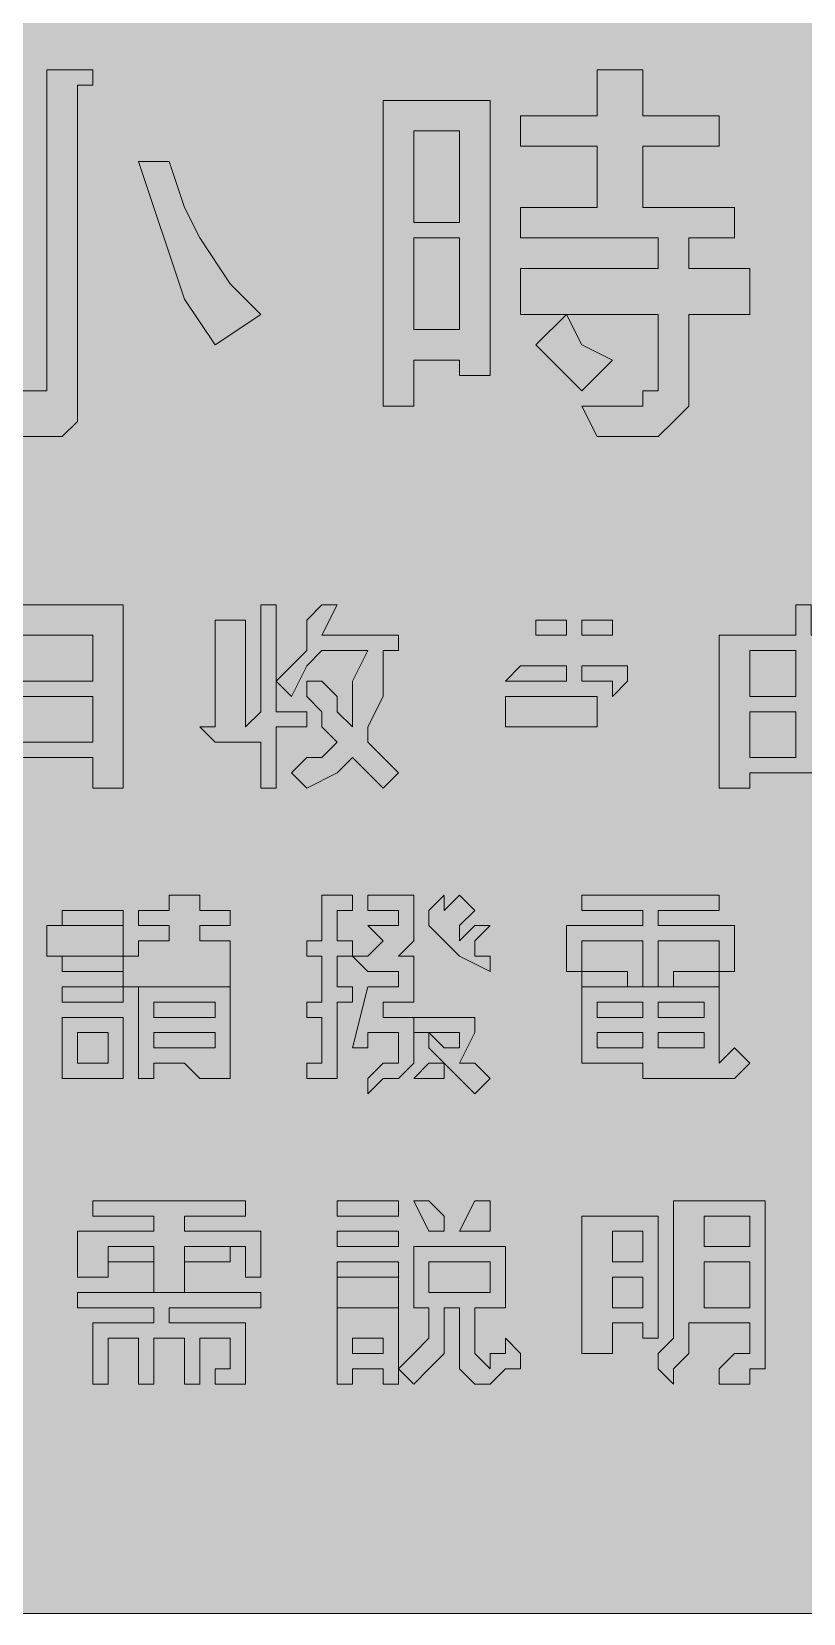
# Model space of a CAD drawing. Header units: metres. Extents: x 9 to 558, y 12 to 260.
# Drawn here: x 222.8 to 283.4, y 11.8 to 136 of the extents above; entities that cross this region are included whole.
import ezdxf

# ---------------------------------------------------------------- set-up
doc = ezdxf.new("R2010")
doc.units = ezdxf.units.M
doc.layers.add('FILL_BLACK_000000', color=7, linetype='Continuous', true_color=0x000000)
doc.layers.add('FILL_YELLOW_FFFF00', color=7, linetype='Continuous', true_color=0xffff00)

msp = doc.modelspace()

# ---------------------------------------------------------------- hatches: boundary and pattern name
at = {"layer": 'FILL_BLACK_000000', "true_color": 0x000000}
h = msp.add_hatch(color=7, dxfattribs=at)
h.dxf.hatch_style = 1
h.paths.add_polyline_path([(226.41, 132.96), (227.61, 132.96), (227.61, 131.76), (226.41, 131.76), (226.41, 107.76), (226.41, 106.56), (226.41, 105.36), (225.21, 104.16), (222.81, 104.16), (220.41, 104.16), (219.21, 107.76), (221.61, 107.76), (222.81, 107.76), (224.01, 107.76), (224.01, 108.96), (224.01, 132.96), (225.21, 132.96), (226.41, 132.96)])
h = msp.add_hatch(color=7, dxfattribs=at)
h.dxf.hatch_style = 1
h.paths.add_polyline_path([(267.21, 126.96), (261.21, 126.96), (261.21, 129.36), (267.21, 129.36), (267.21, 132.96), (270.81, 132.96), (270.81, 131.76), (270.81, 129.36), (276.81, 129.36), (276.81, 126.96), (270.81, 126.96), (270.81, 122.16), (278.01, 122.16), (278.01, 119.76), (274.41, 119.76), (274.41, 117.36), (279.21, 117.36), (279.21, 113.76), (274.41, 113.76), (274.41, 107.76), (274.41, 106.56), (273.21, 105.36), (272.01, 104.16), (270.81, 104.16), (267.21, 104.16), (266.01, 106.56), (269.61, 106.56), (270.81, 106.56), (270.81, 107.76), (272.01, 107.76), (272.01, 108.96), (272.01, 113.76), (261.21, 113.76), (261.21, 117.36), (272.01, 117.36), (272.01, 119.76), (261.21, 119.76), (261.21, 122.16), (267.21, 122.16), (267.21, 126.96)])
h = msp.add_hatch(color=7, dxfattribs=at)
h.dxf.hatch_style = 1
h.paths.add_polyline_path([(256.41, 108.96), (256.41, 110.16), (252.81, 110.16), (252.81, 106.56), (250.41, 106.56), (250.41, 108.96), (250.41, 130.56), (258.81, 130.56), (258.81, 108.96), (256.41, 108.96)])
h.paths.add_polyline_path([(252.81, 128.16), (252.81, 120.96), (256.41, 120.96), (256.41, 128.16), (252.81, 128.16)], flags=16)
h.paths.add_polyline_path([(256.41, 119.76), (252.81, 119.76), (252.81, 112.56), (256.41, 112.56), (256.41, 119.76)], flags=16)
h = msp.add_hatch(color=7, dxfattribs=at)
h.dxf.hatch_style = 1
h.paths.add_polyline_path([(234.81, 114.96), (233.61, 118.56), (232.41, 122.16), (231.21, 125.76), (233.61, 125.76), (234.81, 122.16), (236.01, 119.76), (238.41, 116.16), (240.81, 113.76), (237.21, 111.36), (234.81, 114.96)])
h = msp.add_hatch(color=7, dxfattribs=at)
h.dxf.hatch_style = 1
h.paths.add_polyline_path([(266.01, 111.36), (268.41, 110.16), (266.01, 107.76), (264.81, 108.96), (262.41, 111.36), (264.81, 113.76), (266.01, 111.36)])
h = msp.add_hatch(color=7, dxfattribs=at)
h.dxf.hatch_style = 1
h.paths.add_polyline_path([(230.01, 76.56), (227.61, 76.56), (227.61, 78.96), (220.41, 78.96), (220.41, 76.56), (218.01, 76.56), (218.01, 90.96), (230.01, 90.96), (230.01, 76.56)])
h.paths.add_polyline_path([(220.41, 83.76), (220.41, 80.16), (227.61, 80.16), (227.61, 83.76), (220.41, 83.76)], flags=16)
h.paths.add_polyline_path([(227.61, 88.56), (220.41, 88.56), (220.41, 84.96), (227.61, 84.96), (227.61, 88.56)], flags=16)
h = msp.add_hatch(color=7, dxfattribs=at)
h.dxf.hatch_style = 1
h.paths.add_polyline_path([(237.21, 81.36), (237.21, 89.76), (238.41, 89.76), (239.61, 89.76), (239.61, 88.56), (239.61, 81.36), (240.81, 82.56), (240.81, 90.96), (242.01, 90.96), (242.01, 82.56), (244.41, 82.56), (244.41, 81.36), (242.01, 81.36), (242.01, 76.56), (240.81, 76.56), (240.81, 80.16), (237.21, 80.16), (236.01, 81.36), (237.21, 81.36)])
h = msp.add_hatch(color=7, dxfattribs=at)
h.dxf.hatch_style = 1
h.paths.add_polyline_path([(243.21, 86.16), (244.41, 87.36), (244.41, 89.76), (245.61, 90.96), (246.81, 90.96), (245.61, 88.56), (251.61, 88.56), (251.61, 87.36), (250.41, 87.36), (250.41, 84.96), (250.41, 83.76), (249.21, 81.36), (249.21, 80.16), (250.41, 78.96), (251.61, 77.76), (250.41, 76.56), (249.21, 77.76), (248.01, 78.96), (246.81, 77.76), (244.41, 76.56), (243.21, 77.76), (244.41, 78.96), (245.61, 78.96), (246.81, 80.16), (245.61, 81.36), (245.61, 82.56), (244.41, 83.76), (244.41, 84.96), (245.61, 84.96), (246.81, 83.76), (246.81, 82.56), (248.01, 81.36), (248.01, 82.56), (248.01, 83.76), (248.01, 84.96), (249.21, 87.36), (245.61, 87.36), (244.41, 86.16), (243.21, 83.76), (242.01, 84.96), (243.21, 86.16)])
h = msp.add_hatch(color=7, dxfattribs=at)
h.dxf.hatch_style = 1
h.paths.add_polyline_path([(290.01, 88.56), (290.01, 76.56), (287.61, 76.56), (287.61, 77.76), (279.21, 77.76), (279.21, 76.56), (276.81, 76.56), (276.81, 88.56), (282.81, 88.56), (282.81, 90.96), (284.01, 90.96), (284.01, 88.56), (290.01, 88.56)])
h.paths.add_polyline_path([(282.81, 83.76), (282.81, 87.36), (279.21, 87.36), (279.21, 83.76), (282.81, 83.76)], flags=16)
h.paths.add_polyline_path([(284.01, 83.76), (287.61, 83.76), (287.61, 87.36), (284.01, 87.36), (284.01, 83.76)], flags=16)
h.paths.add_polyline_path([(279.21, 82.56), (279.21, 78.96), (282.81, 78.96), (282.81, 82.56), (279.21, 82.56)], flags=16)
h.paths.add_polyline_path([(287.61, 82.56), (284.01, 82.56), (284.01, 78.96), (287.61, 78.96), (287.61, 82.56)], flags=16)
h = msp.add_hatch(color=7, dxfattribs=at)
h.dxf.hatch_style = 1
h.paths.add_polyline_path([(262.41, 88.56), (262.41, 89.76), (264.81, 89.76), (264.81, 88.56), (262.41, 88.56)])
h = msp.add_hatch(color=7, dxfattribs=at)
h.dxf.hatch_style = 1
h.paths.add_polyline_path([(266.01, 88.56), (266.01, 89.76), (268.41, 89.76), (268.41, 88.56), (266.01, 88.56)])
h = msp.add_hatch(color=7, dxfattribs=at)
h.dxf.hatch_style = 1
h.paths.add_polyline_path([(264.81, 84.96), (260.01, 84.96), (261.21, 86.16), (264.81, 86.16), (264.81, 84.96)])
h = msp.add_hatch(color=7, dxfattribs=at)
h.dxf.hatch_style = 1
h.paths.add_polyline_path([(269.61, 84.96), (268.41, 83.76), (268.41, 84.96), (266.01, 84.96), (266.01, 86.16), (269.61, 86.16), (269.61, 84.96)])
h = msp.add_hatch(color=7, dxfattribs=at)
h.dxf.hatch_style = 1
h.paths.add_polyline_path([(267.21, 81.36), (260.01, 81.36), (260.01, 82.56), (260.01, 83.76), (267.21, 83.76), (267.21, 82.56), (267.21, 81.36)])
h = msp.add_hatch(color=7, dxfattribs=at)
h.dxf.hatch_style = 1
h.paths.add_polyline_path([(233.61, 64.56), (233.61, 65.76), (231.21, 65.76), (231.21, 66.96), (233.61, 66.96), (233.61, 68.16), (234.81, 68.16), (236.01, 68.16), (236.01, 66.96), (238.41, 66.96), (238.41, 65.76), (236.01, 65.76), (236.01, 64.56), (238.41, 64.56), (238.41, 63.36), (238.41, 60.96), (230.01, 60.96), (230.01, 63.36), (231.21, 63.36), (231.21, 64.56), (233.61, 64.56)])
h = msp.add_hatch(color=7, dxfattribs=at)
h.dxf.hatch_style = 1
h.paths.add_polyline_path([(246.81, 68.16), (248.01, 68.16), (248.01, 66.96), (246.81, 66.96), (246.81, 64.56), (248.01, 64.56), (248.01, 63.36), (246.81, 63.36), (246.81, 60.96), (248.01, 60.96), (248.01, 59.76), (246.81, 59.76), (246.81, 54.96), (246.81, 53.76), (245.61, 53.76), (244.41, 53.76), (244.41, 54.96), (245.61, 54.96), (245.61, 58.56), (244.41, 58.56), (244.41, 59.76), (245.61, 59.76), (245.61, 63.36), (244.41, 63.36), (244.41, 64.56), (245.61, 64.56), (245.61, 68.16), (246.81, 68.16)])
h = msp.add_hatch(color=7, dxfattribs=at)
h.dxf.hatch_style = 1
h.paths.add_polyline_path([(252.81, 59.76), (250.41, 59.76), (250.41, 58.56), (252.81, 58.56), (252.81, 54.96), (251.61, 53.76), (250.41, 53.76), (249.21, 52.56), (249.21, 53.76), (250.41, 54.96), (251.61, 54.96), (251.61, 56.16), (251.61, 57.36), (249.21, 57.36), (249.21, 56.16), (248.01, 56.16), (249.21, 60.96), (251.61, 60.96), (251.61, 62.16), (249.21, 62.16), (248.01, 63.36), (249.21, 63.36), (250.41, 64.56), (249.21, 65.76), (250.41, 65.76), (251.61, 65.76), (251.61, 66.96), (249.21, 66.96), (249.21, 68.16), (252.81, 68.16), (252.81, 66.96), (252.81, 65.76), (252.81, 64.56), (251.61, 63.36), (252.81, 63.36), (252.81, 59.76)])
h = msp.add_hatch(color=7, dxfattribs=at)
h.dxf.hatch_style = 1
h.paths.add_polyline_path([(255.21, 66.96), (256.41, 68.16), (257.61, 66.96), (256.41, 65.76), (256.41, 64.56), (257.61, 65.76), (258.81, 65.76), (257.61, 64.56), (257.61, 63.36), (258.81, 63.36), (258.81, 62.16), (256.41, 63.36), (255.21, 64.56), (254.01, 65.76), (254.01, 66.96), (255.21, 68.16), (255.21, 66.96)])
h = msp.add_hatch(color=7, dxfattribs=at)
h.dxf.hatch_style = 1
h.paths.add_polyline_path([(276.81, 68.16), (276.81, 66.96), (272.01, 66.96), (272.01, 65.76), (278.01, 65.76), (278.01, 62.16), (276.81, 62.16), (276.81, 64.56), (272.01, 64.56), (272.01, 60.96), (270.81, 60.96), (270.81, 64.56), (266.01, 64.56), (266.01, 62.16), (264.81, 62.16), (264.81, 65.76), (270.81, 65.76), (270.81, 66.96), (266.01, 66.96), (266.01, 68.16), (276.81, 68.16)])
h = msp.add_hatch(color=7, dxfattribs=at)
h.dxf.hatch_style = 1
h.paths.add_polyline_path([(230.01, 66.96), (230.01, 65.76), (225.21, 65.76), (225.21, 66.96), (230.01, 66.96)])
h = msp.add_hatch(color=7, dxfattribs=at)
h.dxf.hatch_style = 1
h.paths.add_polyline_path([(230.01, 65.76), (230.01, 63.36), (224.01, 63.36), (224.01, 65.76), (230.01, 65.76)])
h = msp.add_hatch(color=7, dxfattribs=at)
h.dxf.hatch_style = 1
h.paths.add_polyline_path([(230.01, 63.36), (230.01, 62.16), (225.21, 62.16), (225.21, 63.36), (230.01, 63.36)])
h = msp.add_hatch(color=7, dxfattribs=at)
h.dxf.hatch_style = 1
h.paths.add_polyline_path([(269.61, 62.16), (269.61, 60.96), (266.01, 60.96), (266.01, 62.16), (269.61, 62.16)])
h = msp.add_hatch(color=7, dxfattribs=at)
h.dxf.hatch_style = 1
h.paths.add_polyline_path([(276.81, 62.16), (276.81, 60.96), (273.21, 60.96), (273.21, 62.16), (276.81, 62.16)])
h = msp.add_hatch(color=7, dxfattribs=at)
h.dxf.hatch_style = 1
h.paths.add_polyline_path([(230.01, 60.96), (230.01, 59.76), (225.21, 59.76), (225.21, 60.96), (230.01, 60.96)])
h = msp.add_hatch(color=7, dxfattribs=at)
h.dxf.hatch_style = 1
h.paths.add_polyline_path([(231.21, 60.96), (238.41, 60.96), (238.41, 54.96), (238.41, 53.76), (237.21, 53.76), (236.01, 53.76), (234.81, 54.96), (232.41, 54.96), (232.41, 53.76), (231.21, 53.76), (231.21, 60.96)])
h.paths.add_polyline_path([(232.41, 59.76), (232.41, 58.56), (237.21, 58.56), (237.21, 59.76), (232.41, 59.76)], flags=16)
h.paths.add_polyline_path([(237.21, 57.36), (232.41, 57.36), (232.41, 56.16), (237.21, 56.16), (237.21, 57.36)], flags=16)
h = msp.add_hatch(color=7, dxfattribs=at)
h.dxf.hatch_style = 1
h.paths.add_polyline_path([(270.81, 53.76), (270.81, 54.96), (266.01, 54.96), (266.01, 60.96), (276.81, 60.96), (276.81, 54.96), (278.01, 56.16), (279.21, 54.96), (278.01, 53.76), (276.81, 53.76), (272.01, 53.76), (270.81, 53.76)])
h.paths.add_polyline_path([(275.61, 58.56), (275.61, 59.76), (272.01, 59.76), (272.01, 58.56), (275.61, 58.56)], flags=16)
h.paths.add_polyline_path([(267.21, 58.56), (270.81, 58.56), (270.81, 59.76), (267.21, 59.76), (267.21, 58.56)], flags=16)
h.paths.add_polyline_path([(272.01, 57.36), (272.01, 56.16), (275.61, 56.16), (275.61, 57.36), (272.01, 57.36)], flags=16)
h.paths.add_polyline_path([(270.81, 57.36), (267.21, 57.36), (267.21, 56.16), (270.81, 56.16), (270.81, 57.36)], flags=16)
h = msp.add_hatch(color=7, dxfattribs=at)
h.dxf.hatch_style = 1
h.paths.add_polyline_path([(230.01, 58.56), (230.01, 53.76), (228.81, 53.76), (226.41, 53.76), (225.21, 53.76), (225.21, 58.56), (230.01, 58.56)])
h.paths.add_polyline_path([(228.81, 57.36), (226.41, 57.36), (226.41, 54.96), (228.81, 54.96), (228.81, 57.36)], flags=16)
h = msp.add_hatch(color=7, dxfattribs=at)
h.dxf.hatch_style = 1
h.paths.add_polyline_path([(257.61, 58.56), (257.61, 57.36), (256.41, 54.96), (257.61, 54.96), (258.81, 53.76), (257.61, 52.56), (256.41, 53.76), (255.21, 54.96), (254.01, 56.16), (254.01, 57.36), (252.81, 57.36), (252.81, 58.56), (257.61, 58.56)])
h.paths.add_polyline_path([(255.21, 56.16), (256.41, 56.16), (256.41, 57.36), (254.01, 57.36), (255.21, 56.16)], flags=16)
h = msp.add_hatch(color=7, dxfattribs=at)
h.dxf.hatch_style = 1
h.paths.add_polyline_path([(252.81, 53.76), (254.01, 54.96), (255.21, 54.96), (255.21, 53.76), (254.01, 53.76), (252.81, 53.76)])
h = msp.add_hatch(color=7, dxfattribs=at)
h.dxf.hatch_style = 1
h.paths.add_polyline_path([(240.81, 41.76), (240.81, 38.16), (239.61, 38.16), (239.61, 40.56), (234.81, 40.56), (234.81, 36.96), (232.41, 36.96), (232.41, 40.56), (228.81, 40.56), (228.81, 38.16), (226.41, 38.16), (226.41, 41.76), (232.41, 41.76), (232.41, 42.96), (227.61, 42.96), (227.61, 44.16), (239.61, 44.16), (239.61, 42.96), (234.81, 42.96), (234.81, 41.76), (240.81, 41.76)])
h = msp.add_hatch(color=7, dxfattribs=at)
h.dxf.hatch_style = 1
h.paths.add_polyline_path([(251.61, 44.16), (251.61, 42.96), (246.81, 42.96), (246.81, 44.16), (251.61, 44.16)])
h = msp.add_hatch(color=7, dxfattribs=at)
h.dxf.hatch_style = 1
h.paths.add_polyline_path([(252.81, 44.16), (254.01, 44.16), (255.21, 42.96), (255.21, 41.76), (254.01, 41.76), (252.81, 44.16)])
h = msp.add_hatch(color=7, dxfattribs=at)
h.dxf.hatch_style = 1
h.paths.add_polyline_path([(256.41, 41.76), (257.61, 44.16), (258.81, 44.16), (258.81, 41.76), (256.41, 41.76)])
h = msp.add_hatch(color=7, dxfattribs=at)
h.dxf.hatch_style = 1
h.paths.add_polyline_path([(280.41, 30.96), (279.21, 30.96), (279.21, 29.76), (276.81, 29.76), (276.81, 30.96), (278.01, 32.16), (279.21, 32.16), (279.21, 34.56), (274.41, 34.56), (274.41, 33.36), (274.41, 32.16), (273.21, 30.96), (273.21, 29.76), (272.01, 30.96), (272.01, 32.16), (273.21, 33.36), (273.21, 34.56), (273.21, 36.96), (273.21, 44.16), (280.41, 44.16), (280.41, 32.16), (280.41, 30.96)])
h.paths.add_polyline_path([(275.61, 42.96), (275.61, 40.56), (279.21, 40.56), (279.21, 42.96), (275.61, 42.96)], flags=16)
h.paths.add_polyline_path([(279.21, 39.36), (275.61, 39.36), (275.61, 35.76), (279.21, 35.76), (279.21, 39.36)], flags=16)
h = msp.add_hatch(color=7, dxfattribs=at)
h.dxf.hatch_style = 1
h.paths.add_polyline_path([(270.81, 33.36), (270.81, 34.56), (268.41, 34.56), (268.41, 32.16), (266.01, 32.16), (266.01, 42.96), (272.01, 42.96), (272.01, 33.36), (270.81, 33.36)])
h.paths.add_polyline_path([(268.41, 41.76), (268.41, 39.36), (270.81, 39.36), (270.81, 41.76), (268.41, 41.76)], flags=16)
h.paths.add_polyline_path([(270.81, 38.16), (268.41, 38.16), (268.41, 35.76), (270.81, 35.76), (270.81, 38.16)], flags=16)
h = msp.add_hatch(color=7, dxfattribs=at)
h.dxf.hatch_style = 1
h.paths.add_polyline_path([(251.61, 41.76), (251.61, 40.56), (246.81, 40.56), (246.81, 41.76), (251.61, 41.76)])
h = msp.add_hatch(color=7, dxfattribs=at)
h.dxf.hatch_style = 1
h.paths.add_polyline_path([(232.41, 40.56), (232.41, 39.36), (228.81, 39.36), (228.81, 40.56), (232.41, 40.56)])
h = msp.add_hatch(color=7, dxfattribs=at)
h.dxf.hatch_style = 1
h.paths.add_polyline_path([(238.41, 40.56), (238.41, 39.36), (234.81, 39.36), (234.81, 40.56), (238.41, 40.56)])
h = msp.add_hatch(color=7, dxfattribs=at)
h.dxf.hatch_style = 1
h.paths.add_polyline_path([(260.01, 40.56), (260.01, 35.76), (257.61, 35.76), (257.61, 32.16), (258.81, 30.96), (258.81, 32.16), (260.01, 32.16), (260.01, 33.36), (261.21, 32.16), (261.21, 30.96), (260.01, 30.96), (258.81, 29.76), (257.61, 29.76), (256.41, 30.96), (256.41, 32.16), (256.41, 35.76), (255.21, 35.76), (255.21, 34.56), (255.21, 32.16), (254.01, 30.96), (252.81, 29.76), (251.61, 30.96), (252.81, 32.16), (254.01, 33.36), (254.01, 34.56), (254.01, 35.76), (252.81, 35.76), (252.81, 40.56), (260.01, 40.56)])
h.paths.add_polyline_path([(258.81, 39.36), (254.01, 39.36), (254.01, 36.96), (258.81, 36.96), (258.81, 39.36)], flags=16)
h = msp.add_hatch(color=7, dxfattribs=at)
h.dxf.hatch_style = 1
h.paths.add_polyline_path([(251.61, 39.36), (251.61, 38.16), (246.81, 38.16), (246.81, 39.36), (251.61, 39.36)])
h = msp.add_hatch(color=7, dxfattribs=at)
h.dxf.hatch_style = 1
h.paths.add_polyline_path([(251.61, 38.16), (251.61, 35.76), (246.81, 35.76), (246.81, 38.16), (251.61, 38.16)])
h = msp.add_hatch(color=7, dxfattribs=at)
h.dxf.hatch_style = 1
h.paths.add_polyline_path([(240.81, 35.76), (233.61, 35.76), (233.61, 34.56), (239.61, 34.56), (239.61, 32.16), (239.61, 30.96), (239.61, 29.76), (238.41, 29.76), (237.21, 29.76), (237.21, 30.96), (238.41, 30.96), (238.41, 32.16), (238.41, 33.36), (236.01, 33.36), (236.01, 29.76), (234.81, 29.76), (234.81, 33.36), (232.41, 33.36), (232.41, 29.76), (231.21, 29.76), (231.21, 33.36), (228.81, 33.36), (228.81, 29.76), (227.61, 29.76), (227.61, 34.56), (232.41, 34.56), (232.41, 35.76), (226.41, 35.76), (226.41, 36.96), (240.81, 36.96), (240.81, 35.76)])
h = msp.add_hatch(color=7, dxfattribs=at)
h.dxf.hatch_style = 1
h.paths.add_polyline_path([(251.61, 35.76), (251.61, 29.76), (250.41, 29.76), (250.41, 30.96), (248.01, 30.96), (248.01, 29.76), (246.81, 29.76), (246.81, 35.76), (251.61, 35.76)])
h.paths.add_polyline_path([(250.41, 33.36), (248.01, 33.36), (248.01, 32.16), (250.41, 32.16), (250.41, 33.36)], flags=16)
at = {"layer": 'FILL_YELLOW_FFFF00', "true_color": 0xffff00}
h = msp.add_hatch(color=7, dxfattribs=at)
h.dxf.hatch_style = 1
h.paths.add_polyline_path([(551.26, 260.11), (552.02, 259.95), (553.41, 259.41), (556.41, 257.76), (556.81, 257.26), (557.1, 256.67), (557.46, 255.36), (557.61, 252.96), (557.61, 18.96), (557.61, 16.56), (557.56, 16.16), (557.42, 15.85), (557.01, 15.36), (556.6, 14.87), (556.46, 14.56), (556.41, 14.16), (553.41, 12.51), (552.02, 11.97), (551.26, 11.81), (550.41, 11.76), (16.41, 11.76), (15.53, 11.78), (14.76, 11.91), (14.22, 12.27), (14.06, 12.56), (14.01, 12.96), (13.13, 12.98), (12.36, 13.11), (11.82, 13.47), (11.66, 13.76), (11.61, 14.16), (10.82, 14.66), (10.22, 15.25), (9.8, 15.89), (9.51, 16.56), (9.25, 17.87), (9.21, 18.96), (9.21, 252.96), (9.21, 255.36), (9.92, 256.24), (10.41, 257.01), (10.9, 257.55), (11.21, 257.71), (11.61, 257.76), (11.66, 258.16), (11.82, 258.47), (12.36, 258.96), (13.13, 259.45), (14.01, 260.16), (16.41, 260.16), (550.41, 260.16), (551.26, 260.11)])

# ---------------------------------------------------------------- linework, layer by layer
at = {"layer": 'FILL_BLACK_000000', "lineweight": 0, "true_color": 0x000000}
for points in [[(226.41, 132.96), (227.61, 132.96), (227.61, 131.76), (226.41, 131.76), (226.41, 107.76), (226.41, 106.56), (226.41, 105.36), (225.21, 104.16), (222.81, 104.16), (220.41, 104.16), (219.21, 107.76), (221.61, 107.76), (222.81, 107.76), (224.01, 107.76), (224.01, 108.96), (224.01, 132.96), (225.21, 132.96)], [(267.21, 126.96), (261.21, 126.96), (261.21, 129.36), (267.21, 129.36), (267.21, 132.96), (270.81, 132.96), (270.81, 131.76), (270.81, 129.36), (276.81, 129.36), (276.81, 126.96), (270.81, 126.96), (270.81, 122.16), (278.01, 122.16), (278.01, 119.76), (274.41, 119.76), (274.41, 117.36), (279.21, 117.36), (279.21, 113.76), (274.41, 113.76), (274.41, 107.76), (274.41, 106.56), (273.21, 105.36), (272.01, 104.16), (270.81, 104.16), (267.21, 104.16), (266.01, 106.56), (269.61, 106.56), (270.81, 106.56), (270.81, 107.76), (272.01, 107.76), (272.01, 108.96), (272.01, 113.76), (261.21, 113.76), (261.21, 117.36), (272.01, 117.36), (272.01, 119.76), (261.21, 119.76), (261.21, 122.16), (267.21, 122.16)], [(256.41, 108.96), (256.41, 110.16), (252.81, 110.16), (252.81, 106.56), (250.41, 106.56), (250.41, 108.96), (250.41, 130.56), (258.81, 130.56), (258.81, 108.96)], [(252.81, 128.16), (252.81, 120.96), (256.41, 120.96), (256.41, 128.16)], [(234.81, 114.96), (233.61, 118.56), (232.41, 122.16), (231.21, 125.76), (233.61, 125.76), (234.81, 122.16), (236.01, 119.76), (238.41, 116.16), (240.81, 113.76), (237.21, 111.36)], [(256.41, 119.76), (252.81, 119.76), (252.81, 112.56), (256.41, 112.56)], [(266.01, 111.36), (268.41, 110.16), (266.01, 107.76), (264.81, 108.96), (262.41, 111.36), (264.81, 113.76)], [(230.01, 76.56), (227.61, 76.56), (227.61, 78.96), (220.41, 78.96), (220.41, 76.56), (218.01, 76.56), (218.01, 90.96), (230.01, 90.96)], [(237.21, 81.36), (237.21, 89.76), (238.41, 89.76), (239.61, 89.76), (239.61, 88.56), (239.61, 81.36), (240.81, 82.56), (240.81, 90.96), (242.01, 90.96), (242.01, 82.56), (244.41, 82.56), (244.41, 81.36), (242.01, 81.36), (242.01, 76.56), (240.81, 76.56), (240.81, 80.16), (237.21, 80.16), (236.01, 81.36)], [(243.21, 86.16), (244.41, 87.36), (244.41, 89.76), (245.61, 90.96), (246.81, 90.96), (245.61, 88.56), (251.61, 88.56), (251.61, 87.36), (250.41, 87.36), (250.41, 84.96), (250.41, 83.76), (249.21, 81.36), (249.21, 80.16), (250.41, 78.96), (251.61, 77.76), (250.41, 76.56), (249.21, 77.76), (248.01, 78.96), (246.81, 77.76), (244.41, 76.56), (243.21, 77.76), (244.41, 78.96), (245.61, 78.96), (246.81, 80.16), (245.61, 81.36), (245.61, 82.56), (244.41, 83.76), (244.41, 84.96), (245.61, 84.96), (246.81, 83.76), (246.81, 82.56), (248.01, 81.36), (248.01, 82.56), (248.01, 83.76), (248.01, 84.96), (249.21, 87.36), (245.61, 87.36), (244.41, 86.16), (243.21, 83.76), (242.01, 84.96)], [(290.01, 88.56), (290.01, 76.56), (287.61, 76.56), (287.61, 77.76), (279.21, 77.76), (279.21, 76.56), (276.81, 76.56), (276.81, 88.56), (282.81, 88.56), (282.81, 90.96), (284.01, 90.96), (284.01, 88.56)], [(262.41, 88.56), (262.41, 89.76), (264.81, 89.76), (264.81, 88.56)], [(266.01, 88.56), (266.01, 89.76), (268.41, 89.76), (268.41, 88.56)], [(227.61, 88.56), (220.41, 88.56), (220.41, 84.96), (227.61, 84.96)], [(282.81, 83.76), (282.81, 87.36), (279.21, 87.36), (279.21, 83.76)], [(264.81, 84.96), (260.01, 84.96), (261.21, 86.16), (264.81, 86.16)], [(269.61, 84.96), (268.41, 83.76), (268.41, 84.96), (266.01, 84.96), (266.01, 86.16), (269.61, 86.16)], [(220.41, 83.76), (220.41, 80.16), (227.61, 80.16), (227.61, 83.76)], [(267.21, 81.36), (260.01, 81.36), (260.01, 82.56), (260.01, 83.76), (267.21, 83.76), (267.21, 82.56)], [(279.21, 82.56), (279.21, 78.96), (282.81, 78.96), (282.81, 82.56)], [(233.61, 64.56), (233.61, 65.76), (231.21, 65.76), (231.21, 66.96), (233.61, 66.96), (233.61, 68.16), (234.81, 68.16), (236.01, 68.16), (236.01, 66.96), (238.41, 66.96), (238.41, 65.76), (236.01, 65.76), (236.01, 64.56), (238.41, 64.56), (238.41, 63.36), (238.41, 60.96), (230.01, 60.96), (230.01, 63.36), (231.21, 63.36), (231.21, 64.56)], [(246.81, 68.16), (248.01, 68.16), (248.01, 66.96), (246.81, 66.96), (246.81, 64.56), (248.01, 64.56), (248.01, 63.36), (246.81, 63.36), (246.81, 60.96), (248.01, 60.96), (248.01, 59.76), (246.81, 59.76), (246.81, 54.96), (246.81, 53.76), (245.61, 53.76), (244.41, 53.76), (244.41, 54.96), (245.61, 54.96), (245.61, 58.56), (244.41, 58.56), (244.41, 59.76), (245.61, 59.76), (245.61, 63.36), (244.41, 63.36), (244.41, 64.56), (245.61, 64.56), (245.61, 68.16)], [(252.81, 59.76), (250.41, 59.76), (250.41, 58.56), (252.81, 58.56), (252.81, 54.96), (251.61, 53.76), (250.41, 53.76), (249.21, 52.56), (249.21, 53.76), (250.41, 54.96), (251.61, 54.96), (251.61, 56.16), (251.61, 57.36), (249.21, 57.36), (249.21, 56.16), (248.01, 56.16), (249.21, 60.96), (251.61, 60.96), (251.61, 62.16), (249.21, 62.16), (248.01, 63.36), (249.21, 63.36), (250.41, 64.56), (249.21, 65.76), (250.41, 65.76), (251.61, 65.76), (251.61, 66.96), (249.21, 66.96), (249.21, 68.16), (252.81, 68.16), (252.81, 66.96), (252.81, 65.76), (252.81, 64.56), (251.61, 63.36), (252.81, 63.36)], [(255.21, 66.96), (256.41, 68.16), (257.61, 66.96), (256.41, 65.76), (256.41, 64.56), (257.61, 65.76), (258.81, 65.76), (257.61, 64.56), (257.61, 63.36), (258.81, 63.36), (258.81, 62.16), (256.41, 63.36), (255.21, 64.56), (254.01, 65.76), (254.01, 66.96), (255.21, 68.16)], [(276.81, 68.16), (276.81, 66.96), (272.01, 66.96), (272.01, 65.76), (278.01, 65.76), (278.01, 62.16), (276.81, 62.16), (276.81, 64.56), (272.01, 64.56), (272.01, 60.96), (270.81, 60.96), (270.81, 64.56), (266.01, 64.56), (266.01, 62.16), (264.81, 62.16), (264.81, 65.76), (270.81, 65.76), (270.81, 66.96), (266.01, 66.96), (266.01, 68.16)], [(230.01, 66.96), (230.01, 65.76), (225.21, 65.76), (225.21, 66.96)], [(230.01, 65.76), (230.01, 63.36), (224.01, 63.36), (224.01, 65.76)], [(230.01, 63.36), (230.01, 62.16), (225.21, 62.16), (225.21, 63.36)], [(269.61, 62.16), (269.61, 60.96), (266.01, 60.96), (266.01, 62.16)], [(276.81, 62.16), (276.81, 60.96), (273.21, 60.96), (273.21, 62.16)], [(230.01, 60.96), (230.01, 59.76), (225.21, 59.76), (225.21, 60.96)], [(231.21, 60.96), (238.41, 60.96), (238.41, 54.96), (238.41, 53.76), (237.21, 53.76), (236.01, 53.76), (234.81, 54.96), (232.41, 54.96), (232.41, 53.76), (231.21, 53.76)], [(270.81, 53.76), (270.81, 54.96), (266.01, 54.96), (266.01, 60.96), (276.81, 60.96), (276.81, 54.96), (278.01, 56.16), (279.21, 54.96), (278.01, 53.76), (276.81, 53.76), (272.01, 53.76)], [(232.41, 59.76), (232.41, 58.56), (237.21, 58.56), (237.21, 59.76)], [(267.21, 58.56), (270.81, 58.56), (270.81, 59.76), (267.21, 59.76)], [(275.61, 58.56), (275.61, 59.76), (272.01, 59.76), (272.01, 58.56)], [(230.01, 58.56), (230.01, 53.76), (228.81, 53.76), (226.41, 53.76), (225.21, 53.76), (225.21, 58.56)], [(257.61, 58.56), (257.61, 57.36), (256.41, 54.96), (257.61, 54.96), (258.81, 53.76), (257.61, 52.56), (256.41, 53.76), (255.21, 54.96), (254.01, 56.16), (254.01, 57.36), (252.81, 57.36), (252.81, 58.56)], [(228.81, 57.36), (226.41, 57.36), (226.41, 54.96), (228.81, 54.96)], [(237.21, 57.36), (232.41, 57.36), (232.41, 56.16), (237.21, 56.16)], [(255.21, 56.16), (256.41, 56.16), (256.41, 57.36), (254.01, 57.36)], [(270.81, 57.36), (267.21, 57.36), (267.21, 56.16), (270.81, 56.16)], [(272.01, 57.36), (272.01, 56.16), (275.61, 56.16), (275.61, 57.36)], [(252.81, 53.76), (254.01, 54.96), (255.21, 54.96), (255.21, 53.76), (254.01, 53.76)], [(240.81, 41.76), (240.81, 38.16), (239.61, 38.16), (239.61, 40.56), (234.81, 40.56), (234.81, 36.96), (232.41, 36.96), (232.41, 40.56), (228.81, 40.56), (228.81, 38.16), (226.41, 38.16), (226.41, 41.76), (232.41, 41.76), (232.41, 42.96), (227.61, 42.96), (227.61, 44.16), (239.61, 44.16), (239.61, 42.96), (234.81, 42.96), (234.81, 41.76)], [(251.61, 44.16), (251.61, 42.96), (246.81, 42.96), (246.81, 44.16)], [(252.81, 44.16), (254.01, 44.16), (255.21, 42.96), (255.21, 41.76), (254.01, 41.76)], [(256.41, 41.76), (257.61, 44.16), (258.81, 44.16), (258.81, 41.76)], [(280.41, 30.96), (279.21, 30.96), (279.21, 29.76), (276.81, 29.76), (276.81, 30.96), (278.01, 32.16), (279.21, 32.16), (279.21, 34.56), (274.41, 34.56), (274.41, 33.36), (274.41, 32.16), (273.21, 30.96), (273.21, 29.76), (272.01, 30.96), (272.01, 32.16), (273.21, 33.36), (273.21, 34.56), (273.21, 36.96), (273.21, 44.16), (280.41, 44.16), (280.41, 32.16)], [(270.81, 33.36), (270.81, 34.56), (268.41, 34.56), (268.41, 32.16), (266.01, 32.16), (266.01, 42.96), (272.01, 42.96), (272.01, 33.36)], [(275.61, 42.96), (275.61, 40.56), (279.21, 40.56), (279.21, 42.96)], [(251.61, 41.76), (251.61, 40.56), (246.81, 40.56), (246.81, 41.76)], [(268.41, 41.76), (268.41, 39.36), (270.81, 39.36), (270.81, 41.76)], [(232.41, 40.56), (232.41, 39.36), (228.81, 39.36), (228.81, 40.56)], [(238.41, 40.56), (238.41, 39.36), (234.81, 39.36), (234.81, 40.56)], [(260.01, 40.56), (260.01, 35.76), (257.61, 35.76), (257.61, 32.16), (258.81, 30.96), (258.81, 32.16), (260.01, 32.16), (260.01, 33.36), (261.21, 32.16), (261.21, 30.96), (260.01, 30.96), (258.81, 29.76), (257.61, 29.76), (256.41, 30.96), (256.41, 32.16), (256.41, 35.76), (255.21, 35.76), (255.21, 34.56), (255.21, 32.16), (254.01, 30.96), (252.81, 29.76), (251.61, 30.96), (252.81, 32.16), (254.01, 33.36), (254.01, 34.56), (254.01, 35.76), (252.81, 35.76), (252.81, 40.56)], [(251.61, 39.36), (251.61, 38.16), (246.81, 38.16), (246.81, 39.36)], [(258.81, 39.36), (254.01, 39.36), (254.01, 36.96), (258.81, 36.96)], [(279.21, 39.36), (275.61, 39.36), (275.61, 35.76), (279.21, 35.76)], [(251.61, 38.16), (251.61, 35.76), (246.81, 35.76), (246.81, 38.16)], [(270.81, 38.16), (268.41, 38.16), (268.41, 35.76), (270.81, 35.76)], [(240.81, 35.76), (233.61, 35.76), (233.61, 34.56), (239.61, 34.56), (239.61, 32.16), (239.61, 30.96), (239.61, 29.76), (238.41, 29.76), (237.21, 29.76), (237.21, 30.96), (238.41, 30.96), (238.41, 32.16), (238.41, 33.36), (236.01, 33.36), (236.01, 29.76), (234.81, 29.76), (234.81, 33.36), (232.41, 33.36), (232.41, 29.76), (231.21, 29.76), (231.21, 33.36), (228.81, 33.36), (228.81, 29.76), (227.61, 29.76), (227.61, 34.56), (232.41, 34.56), (232.41, 35.76), (226.41, 35.76), (226.41, 36.96), (240.81, 36.96)], [(251.61, 35.76), (251.61, 29.76), (250.41, 29.76), (250.41, 30.96), (248.01, 30.96), (248.01, 29.76), (246.81, 29.76), (246.81, 35.76)], [(250.41, 33.36), (248.01, 33.36), (248.01, 32.16), (250.41, 32.16)]]:
    msp.add_lwpolyline(points, close=True, dxfattribs=at)
at = {"layer": 'FILL_YELLOW_FFFF00', "lineweight": 0, "true_color": 0xffff00}
msp.add_lwpolyline([(550.41, 11.76), (16.41, 11.76)], dxfattribs=at)

doc.saveas('drawing.dxf')
